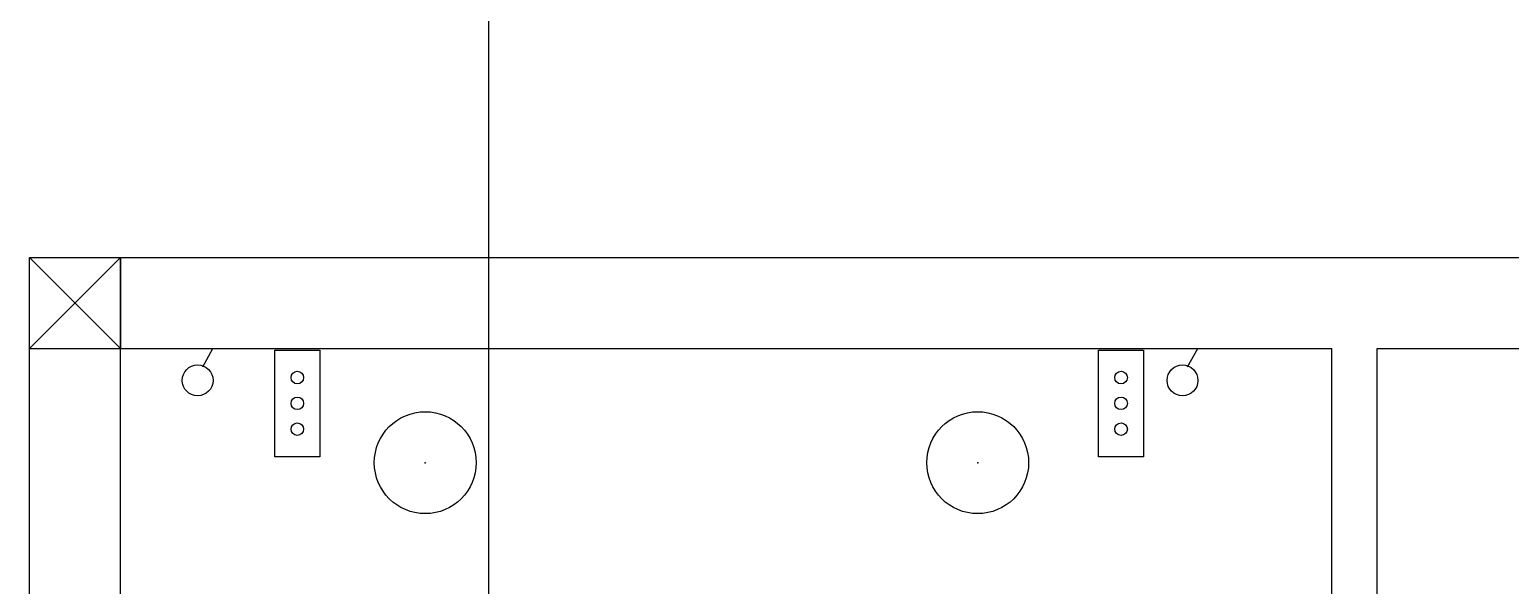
# Model space of a CAD drawing. Header units: millimetres. Extents: x 1251.1 to 1334.1, y 1577.6 to 1641.3.
# Drawn here: x 1298.446 to 1303.335, y 1619.369 to 1621.203 of the extents above; entities that cross this region are included whole.
import ezdxf

# ---------------------------------------------------------------- set-up
doc = ezdxf.new("R2010")
doc.units = ezdxf.units.MM
doc.linetypes.add('ACAD_ISO02W100', pattern=[15, 12, -3])
doc.linetypes.add('DASHED2', pattern=[9.525, 6.35, -3.175])
doc.layers.add('IMPIANTO ELETTRICO', color=7, linetype='Continuous')
doc.layers.add('MURATURA', color=140, linetype='Continuous')

msp = doc.modelspace()

# ---------------------------------------------------------------- linework, layer by layer
at = {"layer": 'IMPIANTO ELETTRICO', "linetype": 'Continuous'}
for points in [[(1299.0171, 1620.0904), (1299.0506, 1620.1513), (1299.1372, 1620.1513)], [(1302.2693, 1620.0904), (1302.3028, 1620.1513), (1302.3893, 1620.1513)]]:
    msp.add_lwpolyline(points, dxfattribs=at)
for points in [[(1299.2554, 1620.1458), (1299.4036, 1620.1458), (1299.4036, 1619.794), (1299.2554, 1619.794)], [(1301.9756, 1620.1458), (1302.1238, 1620.1458), (1302.1238, 1619.794), (1301.9756, 1619.794)]]:
    msp.add_lwpolyline(points, close=True, dxfattribs=at)
for centre, radius in [((1299.0003, 1620.0458), 0.0509), ((1302.2524, 1620.0458), 0.0509), ((1299.3295, 1620.0551), 0.0207), ((1302.0497, 1620.0551), 0.0207), ((1299.3295, 1619.9699), 0.0207), ((1302.0497, 1619.9699), 0.0207), ((1299.752, 1619.7742), 0.1682), ((1301.5762, 1619.7742), 0.1682), ((1299.3295, 1619.8847), 0.0207), ((1302.0497, 1619.8847), 0.0207)]:
    msp.add_circle(centre, radius, dxfattribs=at)
at = {"layer": 'IMPIANTO ELETTRICO', "linetype": 'DASHED2'}
for p in [(1299.752, 1619.7742), (1301.5762, 1619.7742)]:
    msp.add_point(p, dxfattribs=at)
at = {"layer": 'MURATURA', "linetype": 'ACAD_ISO02W100'}
for p, q in [((1299.9612, 1627.781), (1299.9612, 1606.633)), ((1298.4456, 1620.1513), (1298.7456, 1620.4513)), ((1298.7456, 1620.1513), (1298.4456, 1620.4513)), ((1298.7456, 1620.4513), (1298.7456, 1620.1513))]:
    msp.add_line(p, q, dxfattribs=at)
at = {"layer": 'MURATURA', "linetype": 'ACAD_ISO02W100', "ltscale": 0.07}
msp.add_line((1299.9612, 1627.781), (1299.9612, 1606.633), dxfattribs=at)
at = {"layer": 'MURATURA'}
for p, q in [((1298.4456, 1620.4513), (1311.4456, 1620.4513)), ((1298.4456, 1610.4513), (1298.4456, 1620.4513)), ((1298.7456, 1615.9689), (1298.7456, 1620.4513)), ((1298.4456, 1620.1513), (1302.7456, 1620.1513)), ((1302.7456, 1616.9032), (1302.7456, 1620.1513)), ((1302.8956, 1617.3073), (1302.8956, 1620.1513)), ((1302.8956, 1620.1513), (1305.0405, 1620.1513))]:
    msp.add_line(p, q, dxfattribs=at)

doc.saveas('drawing.dxf')
